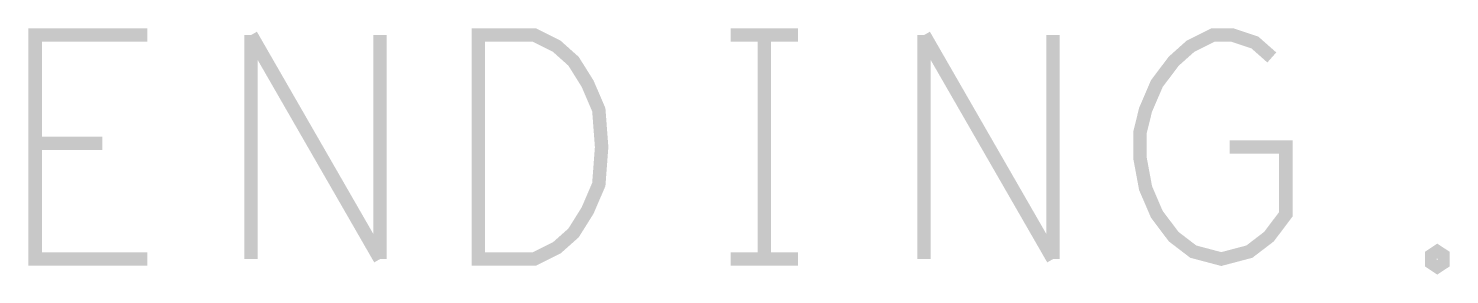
# Model space of a CAD drawing. Header units: millimetres. Extents: x 0 to 442, y 0 to 314.
# Drawn here: x 336.36 to 352.45, y 130 to 132.79 of the extents above; entities that cross this region are included whole.
import ezdxf

# ---------------------------------------------------------------- set-up
doc = ezdxf.new("R2010")
doc.units = ezdxf.units.MM
doc.header["$LTSCALE"] = 23.1
doc.layers.get('0').update_dxf_attribs({"linetype": 'CONTINUOUS'})

msp = doc.modelspace()

# ---------------------------------------------------------------- linework, layer by layer
at = {"const_width": 0.152}
for points in [[(337.708, 130.179), (336.438, 130.179), (336.438, 132.719), (337.708, 132.719)], [(338.883, 130.179), (338.883, 132.719)], [(338.883, 132.719), (340.343, 130.179)], [(340.343, 130.179), (340.343, 132.719)], [(344.312, 132.719), (345.074, 132.719)], [(344.693, 132.719), (344.693, 130.179)], [(346.503, 130.179), (346.503, 132.719)], [(346.503, 132.719), (347.963, 130.179)], [(347.963, 130.179), (347.963, 132.719)], [(349.964, 131.449), (350.599, 131.449), (350.599, 130.687), (350.408, 130.433), (350.186, 130.263), (349.868, 130.179), (349.551, 130.263), (349.329, 130.433), (349.138, 130.687), (349.011, 130.983), (348.948, 131.322), (348.948, 131.618), (349.011, 131.872), (349.138, 132.168), (349.329, 132.422), (349.519, 132.592), (349.773, 132.719), (349.995, 132.719), (350.249, 132.634), (350.44, 132.465)], [(337.2, 131.491), (336.438, 131.491)], [(344.312, 130.179), (345.074, 130.179)]]:
    msp.add_lwpolyline(points, dxfattribs=at)
for points in [[(341.455, 130.179), (341.455, 132.719), (342.09, 132.719), (342.344, 132.592), (342.534, 132.422), (342.693, 132.168), (342.82, 131.872), (342.852, 131.449), (342.82, 131.025), (342.693, 130.729), (342.534, 130.475), (342.344, 130.306), (342.09, 130.179)], [(352.313, 130.094), (352.25, 130.136), (352.25, 130.221), (352.313, 130.263), (352.377, 130.221), (352.377, 130.136)]]:
    msp.add_lwpolyline(points, close=True, dxfattribs=at)

doc.saveas('drawing.dxf')
